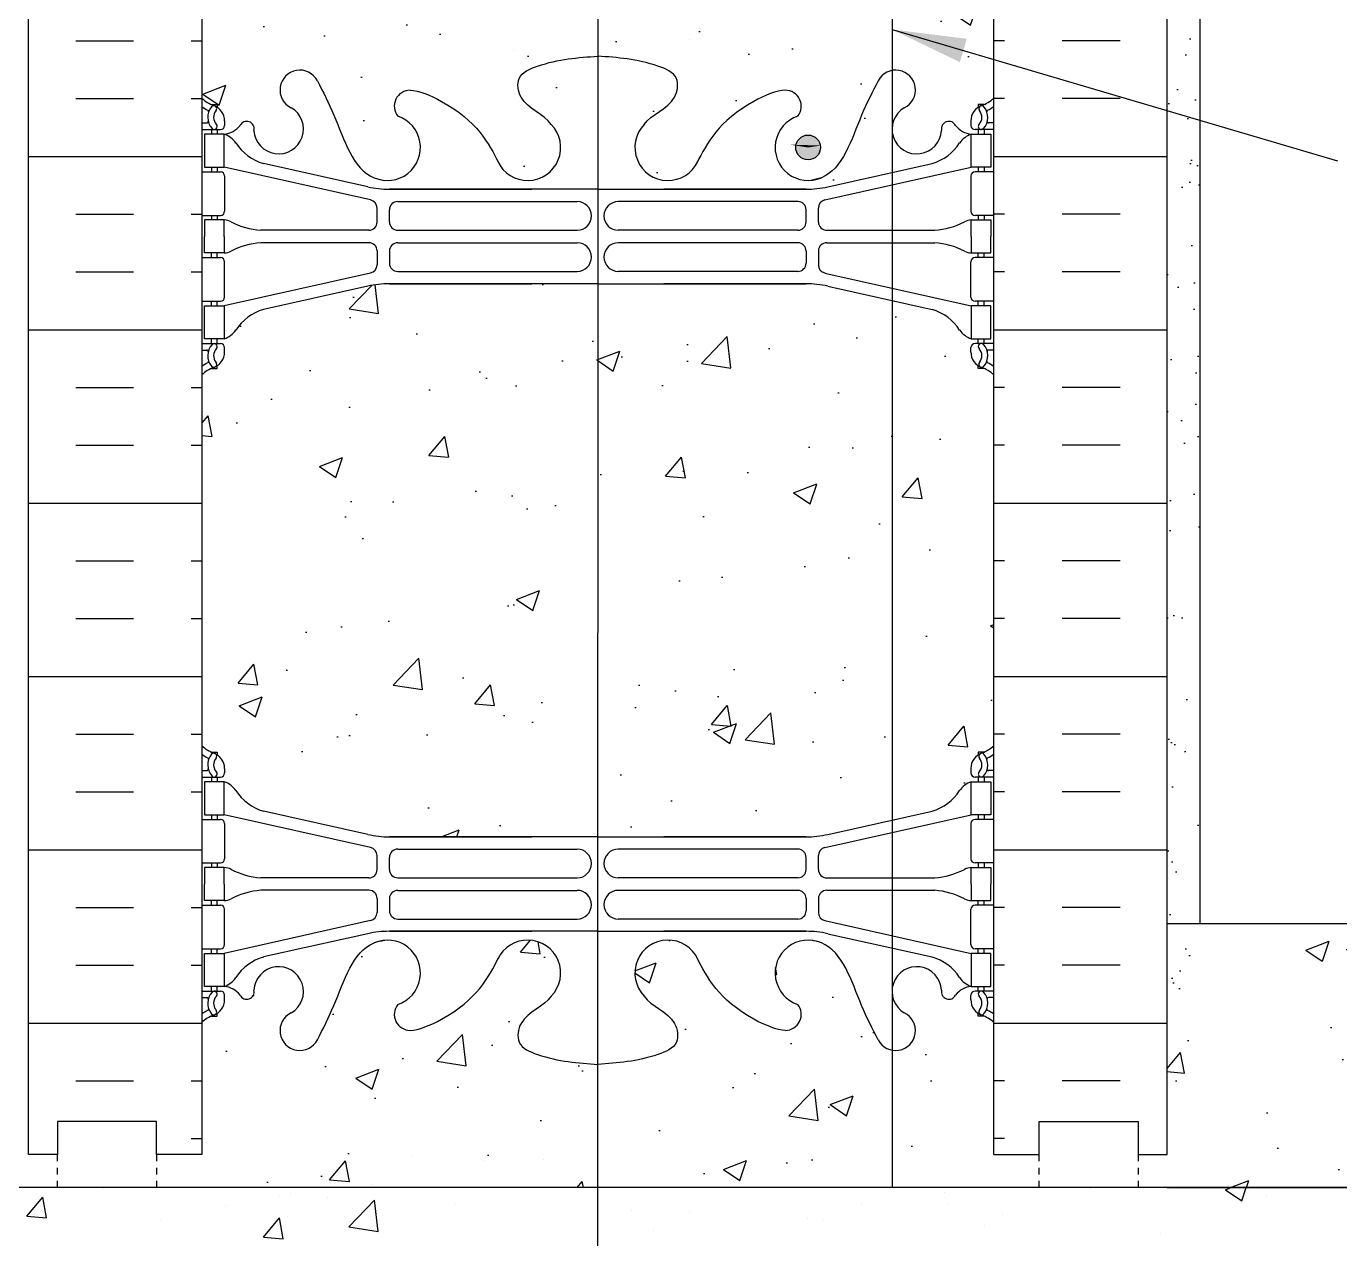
# Model space of a CAD drawing. Header units: inches. Extents: x -50.4 to 3.7, y 129.4 to 182.3.
# Drawn here: x -29.45 to -9.55, y 152.99 to 171.36 of the extents above; entities that cross this region are included whole.
import ezdxf

# ---------------------------------------------------------------- set-up
doc = ezdxf.new("R2010")
doc.units = ezdxf.units.IN
doc.header["$LTSCALE"] = 0.5
doc.header["$MEASUREMENT"] = 0
doc.linetypes.add('DASHED2', pattern=[0.375, 0.25, -0.125])
for name, color, linetype in [('HATCH', 12, 'Continuous'), ('line25', 2, 'Continuous'), ('LINE3', 3, 'Continuous'), ('LINE50', 5, 'Continuous'), ('LINE9', 9, 'Continuous'), ('TEXT', 4, 'Continuous'), ('Web_Edge', 9, 'Continuous')]:
    doc.layers.add(name, color=color, linetype=linetype)
doc.styles.add('DIM', font='romans.shx', dxfattribs={"width": 0.7})
doc.dimstyles.new('ext_12', dxfattribs={"dimscale": 12, "dimtxt": 0.09375, "dimasz": 0.09375, "dimexe": 0.09375, "dimexo": 0.0625, "dimgap": 0.0625, "dimtad": 1, "dimdec": 1, "dimzin": 3, "dimdsep": 46, "dimlunit": 4, "dimtxsty": 'DIM', "dimcen": 0.09, "dimdle": 0.09375, "dimclrt": 4, "dimadec": 0, "dimazin": 0, "dimtfac": 1, "dimtdec": 1, "dimtmove": 2, "dimatfit": 3, "dimfxl": 1, "dimfrac": 2, "dimtolj": 1, "dimtzin": 0, "dimarcsym": 0})

# ---------------------------------------------------------------- blocks, each defined once
blk = doc.blocks.new('12-inch Hinge Pin Web')
at = {"layer": 'Web_Edge'}
for p, q in [((349.969, 208.905), (350.059, 208.905)), ((350.059, 208.905), (350.059, 208.863)), ((361.677, 208.905), (361.587, 208.905)), ((361.587, 208.905), (361.587, 208.863)), ((349.823, 208.626), (349.901, 208.626)), ((350.169, 208.656), (350.169, 208.588)), ((361.477, 208.656), (361.477, 208.588)), ((361.823, 208.626), (361.746, 208.626)), ((349.823, 208.526), (350.107, 208.526)), ((349.969, 208.526), (349.969, 208.456)), ((350.059, 208.526), (350.059, 208.456)), ((361.823, 208.526), (361.54, 208.526)), ((361.587, 208.526), (361.587, 208.456)), ((361.677, 208.526), (361.677, 208.456)), ((352.339, 207.658), (350.758, 208.011)), ((359.308, 207.658), (360.889, 208.011)), ((349.823, 207.886), (350.107, 207.886)), ((349.969, 207.956), (349.969, 207.886)), ((350.059, 207.956), (350.059, 207.886)), ((352.382, 207.459), (350.164, 207.956)), ((350.169, 207.823), (350.169, 207.288)), ((359.265, 207.459), (361.482, 207.956)), ((361.477, 207.823), (361.477, 207.288)), ((361.823, 207.886), (361.54, 207.886)), ((361.587, 207.956), (361.587, 207.886)), ((361.677, 207.956), (361.677, 207.886)), ((352.666, 207.622), (354.823, 207.622)), ((355.823, 207.622), (352.666, 207.622)), ((355.823, 207.622), (358.981, 207.622)), ((358.981, 207.622), (356.823, 207.622)), ((352.792, 207.435), (355.511, 207.435)), ((358.855, 207.435), (356.135, 207.435)), ((349.823, 207.226), (350.107, 207.226)), ((349.969, 207.226), (349.969, 207.156)), ((350.059, 207.226), (350.059, 207.156)), ((352.48, 207.125), (352.48, 207.337)), ((352.667, 207.126), (352.667, 207.31)), ((358.98, 207.126), (358.98, 207.31)), ((359.167, 207.125), (359.167, 207.337)), ((361.823, 207.226), (361.54, 207.226)), ((361.587, 207.226), (361.587, 207.156)), ((361.677, 207.226), (361.677, 207.156)), ((352.355, 207), (350.717, 207)), ((352.792, 207.001), (355.511, 207.001)), ((358.855, 207.001), (356.135, 207.001)), ((359.292, 207), (360.93, 207)), ((352.355, 206.812), (350.717, 206.812)), ((352.792, 206.811), (355.511, 206.811)), ((358.855, 206.811), (356.135, 206.811)), ((359.292, 206.812), (360.93, 206.812)), ((349.823, 206.586), (350.107, 206.586)), ((349.969, 206.586), (349.969, 206.656)), ((350.059, 206.586), (350.059, 206.656)), ((352.48, 206.687), (352.48, 206.475)), ((352.667, 206.686), (352.667, 206.502)), ((358.98, 206.686), (358.98, 206.502)), ((359.167, 206.687), (359.167, 206.475)), ((361.823, 206.586), (361.54, 206.586)), ((361.587, 206.586), (361.587, 206.656)), ((361.677, 206.586), (361.677, 206.656)), ((350.169, 205.988), (350.169, 206.523)), ((361.477, 205.988), (361.477, 206.523)), ((352.382, 206.353), (350.164, 205.856)), ((352.666, 206.19), (354.823, 206.19)), ((355.823, 206.19), (352.666, 206.19)), ((352.792, 206.377), (355.511, 206.377)), ((355.823, 206.19), (358.981, 206.19)), ((358.855, 206.377), (356.135, 206.377)), ((358.981, 206.19), (356.823, 206.19)), ((359.265, 206.353), (361.482, 205.856)), ((352.339, 206.154), (350.758, 205.801)), ((359.308, 206.154), (360.889, 205.801)), ((349.823, 205.926), (350.107, 205.926)), ((349.969, 205.856), (349.969, 205.926)), ((350.059, 205.856), (350.059, 205.926)), ((361.823, 205.926), (361.54, 205.926)), ((361.587, 205.856), (361.587, 205.926)), ((361.677, 205.856), (361.677, 205.926)), ((349.823, 205.286), (350.107, 205.286)), ((349.969, 205.286), (349.969, 205.356)), ((350.059, 205.286), (350.059, 205.356)), ((350.169, 205.156), (350.169, 205.223)), ((361.477, 205.156), (361.477, 205.223)), ((361.823, 205.286), (361.54, 205.286)), ((361.587, 205.286), (361.587, 205.356)), ((361.677, 205.286), (361.677, 205.356)), ((349.823, 205.186), (349.901, 205.186)), ((361.823, 205.186), (361.746, 205.186)), ((349.969, 204.907), (350.059, 204.907)), ((350.059, 204.907), (350.059, 204.949)), ((361.587, 204.907), (361.587, 204.949)), ((361.677, 204.907), (361.587, 204.907)), ((349.969, 199.097), (350.059, 199.097)), ((350.059, 199.097), (350.059, 199.055)), ((361.677, 199.097), (361.587, 199.097)), ((361.587, 199.097), (361.587, 199.055)), ((350.169, 198.848), (350.169, 198.781)), ((361.477, 198.848), (361.477, 198.781)), ((349.823, 198.818), (349.901, 198.818)), ((349.823, 198.718), (350.107, 198.718)), ((349.969, 198.718), (349.969, 198.648)), ((350.059, 198.718), (350.059, 198.648)), ((361.823, 198.718), (361.54, 198.718)), ((361.587, 198.718), (361.587, 198.648)), ((361.677, 198.718), (361.677, 198.648)), ((361.823, 198.818), (361.746, 198.818)), ((349.823, 198.078), (350.107, 198.078)), ((349.969, 198.148), (349.969, 198.078)), ((350.059, 198.148), (350.059, 198.078)), ((352.382, 197.652), (350.164, 198.148)), ((352.339, 197.85), (350.758, 198.203)), ((359.265, 197.652), (361.482, 198.148)), ((359.308, 197.85), (360.889, 198.203)), ((361.823, 198.078), (361.54, 198.078)), ((361.587, 198.148), (361.587, 198.078)), ((361.677, 198.148), (361.677, 198.078)), ((350.169, 198.016), (350.169, 197.481)), ((361.477, 198.016), (361.477, 197.481)), ((352.666, 197.814), (354.823, 197.814)), ((355.823, 197.814), (352.666, 197.814)), ((355.823, 197.814), (358.981, 197.814)), ((358.981, 197.814), (356.823, 197.814)), ((352.48, 197.317), (352.48, 197.53)), ((352.667, 197.318), (352.667, 197.502)), ((352.792, 197.627), (355.511, 197.627)), ((358.855, 197.627), (356.135, 197.627)), ((358.98, 197.318), (358.98, 197.502)), ((359.167, 197.317), (359.167, 197.53)), ((349.823, 197.418), (350.107, 197.418)), ((349.969, 197.418), (349.969, 197.348)), ((350.059, 197.418), (350.059, 197.348)), ((361.823, 197.418), (361.54, 197.418)), ((361.587, 197.418), (361.587, 197.348)), ((361.677, 197.418), (361.677, 197.348)), ((352.355, 197.192), (350.717, 197.192)), ((352.792, 197.193), (355.511, 197.193)), ((358.855, 197.193), (356.135, 197.193)), ((359.292, 197.192), (360.93, 197.192)), ((349.969, 196.778), (349.969, 196.848)), ((350.059, 196.778), (350.059, 196.848)), ((352.355, 197.004), (350.717, 197.004)), ((352.48, 196.879), (352.48, 196.667)), ((352.667, 196.878), (352.667, 196.694)), ((352.792, 197.003), (355.511, 197.003)), ((358.855, 197.003), (356.135, 197.003)), ((358.98, 196.878), (358.98, 196.694)), ((359.167, 196.879), (359.167, 196.667)), ((359.292, 197.004), (360.93, 197.004)), ((361.587, 196.778), (361.587, 196.848)), ((361.677, 196.778), (361.677, 196.848)), ((349.823, 196.778), (350.107, 196.778)), ((350.169, 196.181), (350.169, 196.716)), ((361.477, 196.181), (361.477, 196.716)), ((361.823, 196.778), (361.54, 196.778)), ((352.382, 196.545), (350.164, 196.048)), ((352.792, 196.569), (355.511, 196.569)), ((358.855, 196.569), (356.135, 196.569)), ((359.265, 196.545), (361.482, 196.048)), ((352.339, 196.347), (350.758, 195.994)), ((352.666, 196.383), (354.823, 196.383)), ((355.823, 196.383), (352.666, 196.383)), ((355.823, 196.383), (358.981, 196.383)), ((358.981, 196.383), (356.823, 196.383)), ((359.308, 196.347), (360.889, 195.994)), ((349.823, 196.118), (350.107, 196.118)), ((349.969, 196.048), (349.969, 196.118)), ((350.059, 196.048), (350.059, 196.118)), ((361.823, 196.118), (361.54, 196.118)), ((361.587, 196.048), (361.587, 196.118)), ((361.677, 196.048), (361.677, 196.118)), ((349.823, 195.478), (350.107, 195.478)), ((349.969, 195.478), (349.969, 195.548)), ((350.059, 195.478), (350.059, 195.548)), ((361.823, 195.478), (361.54, 195.478)), ((361.587, 195.478), (361.587, 195.548)), ((361.677, 195.478), (361.677, 195.548)), ((349.823, 195.378), (349.901, 195.378)), ((350.169, 195.348), (350.169, 195.416)), ((361.477, 195.348), (361.477, 195.416)), ((361.823, 195.378), (361.746, 195.378)), ((349.969, 195.099), (350.059, 195.099)), ((350.059, 195.099), (350.059, 195.141)), ((361.587, 195.099), (361.587, 195.141)), ((361.677, 195.099), (361.587, 195.099))]:
    blk.add_line(p, q, dxfattribs=at)
for points in [[(349.864, 207.956), (350.164, 207.956), (350.164, 208.456), (349.864, 208.456)], [(361.782, 207.956), (361.482, 207.956), (361.482, 208.456), (361.782, 208.456)], [(349.864, 205.856), (350.164, 205.856), (350.164, 205.356), (349.864, 205.356)], [(361.782, 205.856), (361.482, 205.856), (361.482, 205.356), (361.782, 205.356)], [(349.864, 198.148), (350.164, 198.148), (350.164, 198.648), (349.864, 198.648)], [(361.782, 198.148), (361.482, 198.148), (361.482, 198.648), (361.782, 198.648)], [(349.864, 196.048), (350.164, 196.048), (350.164, 195.548), (349.864, 195.548)], [(361.782, 196.048), (361.482, 196.048), (361.482, 195.548), (361.782, 195.548)]]:
    blk.add_lwpolyline(points, close=True, dxfattribs=at)
for points in [[(350.164, 206.906), (350.164, 207.156), (349.864, 207.156), (349.864, 206.906)], [(361.482, 206.906), (361.482, 207.156), (361.782, 207.156), (361.782, 206.906)], [(350.164, 206.906), (350.164, 206.656), (349.864, 206.656), (349.864, 206.906)], [(361.482, 206.906), (361.482, 206.656), (361.782, 206.656), (361.782, 206.906)], [(350.164, 197.098), (350.164, 197.348), (349.864, 197.348), (349.864, 197.098)], [(361.482, 197.098), (361.482, 197.348), (361.782, 197.348), (361.782, 197.098)], [(350.164, 197.098), (350.164, 196.848), (349.864, 196.848), (349.864, 197.098)], [(361.482, 197.098), (361.482, 196.848), (361.782, 196.848), (361.782, 197.098)]]:
    blk.add_lwpolyline(points, dxfattribs=at)
for centre, radius, start, end in [((351.309, 209.126), 0.3, 27.597, 243.9425), ((360.337, 209.126), 0.3, 296.0575, 152.403), ((350.169, 209.363), 0.5, 226.2109, 250.5288), ((352.982, 208.879), 0.242, 90, 218.2327), ((358.665, 208.879), 0.242, 321.7673, 90), ((361.477, 209.363), 0.5, 289.4712, 313.7891), ((350.169, 209.363), 0.6, 234.7832, 245.0748), ((350.163, 208.71), 0.25, 140.1145, 222.4609), ((349.907, 208.8), 0.021, 343.464, 63.9957), ((350.005, 208.841), 0.045, 321.448, 139.1879), ((349.919, 208.656), 0.25, 0, 70.5288), ((350.163, 208.71), 0.16, 140.0001, 222.4609), ((350.989, 208.532), 0.375, 182.9237, 59.8675), ((360.657, 208.532), 0.375, 120.1325, 357.0763), ((361.727, 208.656), 0.25, 109.4712, 180), ((361.641, 208.841), 0.045, 40.8121, 218.552), ((361.484, 208.71), 0.16, 317.5391, 39.9999), ((361.484, 208.71), 0.25, 317.5391, 39.8855), ((361.74, 208.8), 0.021, 116.0043, 196.536), ((361.477, 209.363), 0.6, 294.9252, 305.2168), ((349.902, 208.646), 0.0196, 269.4032, 15.4901), ((350.012, 208.572), 0.045, 222.4609, 42.4609), ((350.107, 208.588), 0.0625, 270, 0), ((350.127, 208.805), 0.352, 276.1291, 321.5331), ((350.504, 208.537), 0.113, 347.8156, 154.0569), ((352.636, 208.254), 0.5, 246.2139, 71.7937), ((354.761, 208.254), 0.5, 204.819, 44.1875), ((356.886, 208.254), 0.5, 135.8125, 335.181), ((359.011, 208.254), 0.5, 108.2063, 293.7861), ((361.143, 208.537), 0.113, 25.9431, 192.1844), ((361.52, 208.805), 0.352, 218.4669, 263.8709), ((361.54, 208.588), 0.0625, 180, 270), ((361.635, 208.572), 0.045, 137.5391, 317.5391), ((361.745, 208.646), 0.0196, 164.5099, 270.5968), ((350.042, 208.113), 0.364, 34.9775, 70.3387), ((361.605, 208.113), 0.364, 109.6613, 145.0225), ((350.965, 208.725), 0.743, 212.7919, 253.8107), ((360.682, 208.725), 0.743, 286.1893, 327.2081), ((350.107, 207.823), 0.0625, 0, 90), ((361.54, 207.823), 0.0625, 90, 180), ((352.666, 209.122), 1.5, 257.4135, 270), ((358.981, 209.122), 1.5, 270, 282.5865), ((352.355, 207.337), 0.125, 0, 77.3767), ((352.792, 207.31), 0.125, 90, 180), ((355.511, 207.218), 0.217, 270, 90), ((356.135, 207.218), 0.217, 90, 270), ((358.855, 207.31), 0.125, 0, 90), ((359.292, 207.337), 0.125, 102.6233, 180), ((350.107, 207.288), 0.0625, 270, 0), ((361.54, 207.288), 0.0625, 180, 270), ((350.16, 206.937), 0.219, 60.4937, 88.92), ((350.806, 208.167), 1.17, 242.6365, 265.6505), ((352.355, 207.125), 0.125, 270, 0), ((352.792, 207.126), 0.125, 180, 270), ((358.855, 207.126), 0.125, 270, 360), ((359.292, 207.125), 0.125, 180, 270), ((360.841, 208.167), 1.17, 274.3495, 297.3635), ((361.487, 206.937), 0.219, 91.08, 119.5063), ((350.806, 205.645), 1.17, 94.3495, 117.3635), ((352.355, 206.687), 0.125, 0, 90), ((352.792, 206.686), 0.125, 90, 180), ((355.511, 206.594), 0.217, 270, 90), ((356.135, 206.594), 0.217, 90, 270), ((358.855, 206.686), 0.125, 0, 90), ((359.292, 206.687), 0.125, 90, 180), ((360.841, 205.645), 1.17, 62.6365, 85.6505), ((350.107, 206.523), 0.0625, 0, 90), ((350.16, 206.875), 0.219, 271.08, 299.5063), ((361.487, 206.875), 0.219, 240.4937, 268.92), ((361.54, 206.523), 0.0625, 90, 180), ((352.355, 206.475), 0.125, 282.6233, 0), ((352.792, 206.502), 0.125, 180, 270), ((358.855, 206.502), 0.125, 270, 0), ((359.292, 206.475), 0.125, 180, 257.3767), ((352.666, 204.69), 1.5, 90, 102.5865), ((358.981, 204.69), 1.5, 77.4135, 90), ((350.107, 205.988), 0.0625, 270, 0), ((361.54, 205.988), 0.0625, 180, 270), ((350.965, 205.087), 0.743, 106.1893, 147.2081), ((360.682, 205.087), 0.743, 32.7919, 73.8107), ((350.042, 205.699), 0.364, 289.6613, 325.0225), ((361.605, 205.699), 0.364, 214.9775, 250.3387), ((350.163, 205.101), 0.25, 137.5391, 219.8855), ((350.012, 205.24), 0.045, 317.5391, 137.5391), ((350.163, 205.101), 0.16, 137.5391, 219.9999), ((350.107, 205.223), 0.0625, 360, 90), ((361.54, 205.223), 0.0625, 90, 180), ((361.635, 205.24), 0.045, 42.4609, 222.4609), ((361.484, 205.101), 0.16, 320.0001, 42.4609), ((361.484, 205.101), 0.25, 320.1145, 42.4609), ((349.902, 205.166), 0.0196, 344.5099, 90.5968), ((349.907, 205.012), 0.021, 296.0043, 16.536), ((350.005, 204.97), 0.045, 220.8121, 38.552), ((349.919, 205.156), 0.25, 289.4712, 360), ((361.727, 205.156), 0.25, 180, 250.5288), ((361.641, 204.97), 0.045, 141.448, 319.1879), ((361.74, 205.012), 0.021, 163.464, 243.9957), ((361.745, 205.166), 0.0196, 89.4032, 195.4901), ((350.169, 204.449), 0.6, 114.9252, 125.2168), ((350.169, 204.449), 0.5, 109.4712, 133.7891), ((361.477, 204.449), 0.5, 46.2109, 70.5288), ((361.477, 204.449), 0.6, 54.7832, 65.0748), ((350.169, 199.555), 0.5, 226.2109, 250.5288), ((350.169, 199.555), 0.6, 234.7832, 245.0748), ((350.163, 198.903), 0.25, 140.1145, 222.4609), ((350.005, 199.034), 0.045, 321.448, 139.1879), ((349.919, 198.848), 0.25, 0, 70.5288), ((361.727, 198.848), 0.25, 109.4712, 180), ((361.641, 199.034), 0.045, 40.8121, 218.552), ((361.477, 199.555), 0.5, 289.4712, 313.7891), ((361.484, 198.903), 0.25, 317.5391, 39.8855), ((361.477, 199.555), 0.6, 294.9252, 305.2168), ((349.902, 198.838), 0.0196, 269.4032, 15.4901), ((349.907, 198.992), 0.021, 343.464, 63.9957), ((350.163, 198.903), 0.16, 140.0001, 222.4609), ((361.484, 198.903), 0.16, 317.5391, 39.9999), ((361.74, 198.992), 0.021, 116.0043, 196.536), ((361.745, 198.838), 0.0196, 164.5099, 270.5968), ((350.012, 198.764), 0.045, 222.4609, 42.4609), ((350.107, 198.781), 0.0625, 270, 0), ((350.042, 198.306), 0.364, 34.9775, 70.3387), ((361.605, 198.306), 0.364, 109.6613, 145.0225), ((361.54, 198.781), 0.0625, 180, 270), ((361.635, 198.764), 0.045, 137.5391, 317.5391), ((350.965, 198.917), 0.743, 212.7919, 253.8107), ((360.682, 198.917), 0.743, 286.1893, 327.2081), ((350.107, 198.016), 0.0625, 0, 90), ((361.54, 198.016), 0.0625, 90, 180), ((352.666, 199.314), 1.5, 257.4135, 270), ((358.981, 199.314), 1.5, 270, 282.5865), ((352.355, 197.53), 0.125, 0, 77.3767), ((359.292, 197.53), 0.125, 102.6233, 180), ((350.107, 197.481), 0.0625, 270, 0), ((352.792, 197.502), 0.125, 90, 180), ((355.511, 197.41), 0.217, 270, 90), ((356.135, 197.41), 0.217, 90, 270), ((358.855, 197.502), 0.125, 0, 90), ((361.54, 197.481), 0.0625, 180, 270), ((350.16, 197.13), 0.219, 60.4937, 88.92), ((350.806, 198.359), 1.17, 242.6365, 265.6505), ((352.355, 197.317), 0.125, 270, 0), ((352.792, 197.318), 0.125, 180, 270), ((358.855, 197.318), 0.125, 270, 360), ((359.292, 197.317), 0.125, 180, 270), ((360.841, 198.359), 1.17, 274.3495, 297.3635), ((361.487, 197.13), 0.219, 91.08, 119.5063), ((350.16, 197.067), 0.219, 271.08, 299.5063), ((350.806, 195.837), 1.17, 94.3495, 117.3635), ((352.355, 196.879), 0.125, 0, 90), ((352.792, 196.878), 0.125, 90, 180), ((355.511, 196.786), 0.217, 270, 90), ((356.135, 196.786), 0.217, 90, 270), ((358.855, 196.878), 0.125, 0, 90), ((359.292, 196.879), 0.125, 90, 180), ((360.841, 195.837), 1.17, 62.6365, 85.6505), ((361.487, 197.067), 0.219, 240.4937, 268.92), ((350.107, 196.716), 0.0625, 0, 90), ((352.355, 196.667), 0.125, 282.6233, 0), ((352.792, 196.694), 0.125, 180, 270), ((358.855, 196.694), 0.125, 270, 0), ((359.292, 196.667), 0.125, 180, 257.3767), ((361.54, 196.716), 0.0625, 90, 180), ((352.666, 194.883), 1.5, 90, 102.5865), ((352.636, 195.75), 0.5, 288.2063, 113.7861), ((354.761, 195.75), 0.5, 315.8125, 155.181), ((356.886, 195.75), 0.5, 24.819, 224.1875), ((359.011, 195.75), 0.5, 66.2139, 251.7937), ((358.981, 194.883), 1.5, 77.4135, 90), ((350.107, 196.181), 0.0625, 270, 0), ((361.54, 196.181), 0.0625, 180, 270), ((350.965, 195.28), 0.743, 106.1893, 147.2081), ((350.989, 195.472), 0.375, 300.1325, 177.0763), ((360.657, 195.472), 0.375, 2.9237, 239.8675), ((360.682, 195.28), 0.743, 32.7919, 73.8107), ((350.042, 195.891), 0.364, 289.6613, 325.0225), ((361.605, 195.891), 0.364, 214.9775, 250.3387), ((350.163, 195.294), 0.25, 137.5391, 219.8855), ((350.012, 195.432), 0.045, 317.5391, 137.5391), ((350.107, 195.416), 0.0625, 360, 90), ((350.127, 195.199), 0.352, 38.4669, 83.8709), ((350.504, 195.467), 0.113, 205.9431, 12.1844), ((361.143, 195.467), 0.113, 167.8156, 334.0569), ((361.52, 195.199), 0.352, 96.1291, 141.5331), ((361.54, 195.416), 0.0625, 90, 180), ((361.635, 195.432), 0.045, 42.4609, 222.4609), ((361.484, 195.294), 0.25, 320.1145, 42.4609), ((349.902, 195.359), 0.0196, 344.5099, 90.5968), ((350.163, 195.294), 0.16, 137.5391, 219.9999), ((349.919, 195.348), 0.25, 289.4712, 360), ((352.982, 195.125), 0.242, 141.7673, 270), ((358.665, 195.125), 0.242, 270, 38.2327), ((361.727, 195.348), 0.25, 180, 250.5288), ((361.484, 195.294), 0.16, 320.0001, 42.4609), ((361.745, 195.359), 0.0196, 89.4032, 195.4901), ((350.169, 194.641), 0.6, 114.9252, 125.2168), ((350.169, 194.641), 0.5, 109.4712, 133.7891), ((349.907, 195.204), 0.021, 296.0043, 16.536), ((350.005, 195.163), 0.045, 220.8121, 38.552), ((351.309, 194.878), 0.3, 116.0575, 332.403), ((360.337, 194.878), 0.3, 207.597, 63.9425), ((361.641, 195.163), 0.045, 141.448, 319.1879), ((361.477, 194.641), 0.5, 46.2109, 70.5288), ((361.74, 195.204), 0.021, 163.464, 243.9957), ((361.477, 194.641), 0.6, 54.7832, 65.0748)]:
    blk.add_arc(centre, radius, start, end, dxfattribs=at)
for points, knots in [([(355.119, 208.603), (355.012, 208.766), (354.652, 208.856), (354.575, 209.352), (355.123, 209.588), (355.527, 209.616), (355.823, 209.637)], [0.229407, 0.229407, 0.229407, 0.229407, 0.844432, 1.128849, 1.464331, 2.389004, 2.389004, 2.389004, 2.389004]), ([(356.527, 208.603), (356.635, 208.766), (356.995, 208.856), (357.072, 209.352), (356.524, 209.588), (356.12, 209.616), (355.823, 209.637)], [0.229407, 0.229407, 0.229407, 0.229407, 0.844432, 1.128849, 1.464331, 2.389004, 2.389004, 2.389004, 2.389004]), ([(351.575, 209.265), (351.661, 209.098), (351.914, 208.608), (352.128, 207.859), (352.538, 207.764), (352.595, 207.756)], [0, 0, 0, 0, 0.579211, 1.703896, 1.875321, 1.875321, 1.875321, 1.875321]), ([(360.072, 209.265), (359.986, 209.098), (359.733, 208.608), (359.519, 207.859), (359.109, 207.764), (359.052, 207.756)], [0, 0, 0, 0, 0.579211, 1.703896, 1.875321, 1.875321, 1.875321, 1.875321]), ([(352.982, 209.121), (353.103, 209.123), (353.937, 208.766), (354.176, 208.309), (354.317, 208.026)], [0.038125, 0.038125, 0.038125, 0.038125, 0.320663, 1.258119, 1.258119, 1.258119, 1.258119]), ([(358.665, 209.121), (358.544, 209.123), (357.71, 208.766), (357.471, 208.309), (357.33, 208.026)], [0.038125, 0.038125, 0.038125, 0.038125, 0.320663, 1.258119, 1.258119, 1.258119, 1.258119]), ([(351.575, 194.739), (351.661, 194.906), (351.914, 195.396), (352.128, 196.145), (352.538, 196.24), (352.595, 196.248)], [0, 0, 0, 0, 0.579211, 1.703896, 1.875321, 1.875321, 1.875321, 1.875321]), ([(360.072, 194.739), (359.986, 194.906), (359.733, 195.396), (359.519, 196.145), (359.109, 196.24), (359.052, 196.248)], [0, 0, 0, 0, 0.579211, 1.703896, 1.875321, 1.875321, 1.875321, 1.875321]), ([(352.982, 194.883), (353.103, 194.881), (353.937, 195.239), (354.176, 195.695), (354.317, 195.979)], [0.038125, 0.038125, 0.038125, 0.038125, 0.320663, 1.258119, 1.258119, 1.258119, 1.258119]), ([(358.665, 194.883), (358.544, 194.881), (357.71, 195.239), (357.471, 195.695), (357.33, 195.979)], [0.038125, 0.038125, 0.038125, 0.038125, 0.320663, 1.258119, 1.258119, 1.258119, 1.258119]), ([(355.119, 195.401), (355.012, 195.238), (354.652, 195.148), (354.575, 194.652), (355.123, 194.416), (355.527, 194.388), (355.823, 194.367)], [0.229407, 0.229407, 0.229407, 0.229407, 0.844432, 1.128849, 1.464331, 2.389004, 2.389004, 2.389004, 2.389004]), ([(356.527, 195.401), (356.635, 195.238), (356.995, 195.148), (357.072, 194.652), (356.524, 194.416), (356.12, 194.388), (355.823, 194.367)], [0.229407, 0.229407, 0.229407, 0.229407, 0.844432, 1.128849, 1.464331, 2.389004, 2.389004, 2.389004, 2.389004])]:
    blk.add_open_spline(points, degree=3, knots=knots, dxfattribs=at)
for points in [[(352.667, 207.131), (352.667, 207.305)], [(358.98, 207.131), (358.98, 207.305)], [(352.667, 206.681), (352.667, 206.507)], [(358.98, 206.681), (358.98, 206.507)], [(352.667, 197.323), (352.667, 197.497)], [(358.98, 197.323), (358.98, 197.497)], [(352.667, 196.873), (352.667, 196.699)], [(358.98, 196.873), (358.98, 196.699)]]:
    blk.add_open_spline(points, degree=1, dxfattribs=at)

msp = doc.modelspace()

# ---------------------------------------------------------------- hatches: boundary and pattern name
at = {"layer": 'HATCH'}
h = msp.add_hatch(dxfattribs=at)
h.set_pattern_fill('AR-CONC', color=256, scale=0.5)
h.paths.add_polyline_path([(-16.332, 181.269), (-19.792, 181.269), (-20.792, 180.269), (-20.792, 181.269), (-20.792, 182.269), (-21.792, 181.269), (-26.792, 181.269), (-26.792, 178.461, 0.088416), (-26.646, 178.364), (-26.556, 178.364), (-26.556, 178.322, -0.249069), (-26.446, 178.115), (-26.446, 178.048, -0.414214), (-26.509, 177.985), (-26.556, 177.985), (-26.556, 177.915), (-26.451, 177.915, -0.168672), (-26.265, 177.766, 0.17445), (-25.858, 177.47), (-24.277, 177.117, 0.054974), (-23.95, 177.081), (-20.792, 177.081), (-17.634, 177.081, 0.054974), (-17.307, 177.117), (-16.332, 177.334)])
h.paths.add_polyline_path([(-14.792, 181.269), (-16.332, 181.269), (-16.332, 177.334), (-15.727, 177.47, 0.17445), (-15.319, 177.766, -0.168672), (-15.133, 177.915), (-15.028, 177.915), (-15.028, 177.985), (-15.076, 177.985, -0.414214), (-15.138, 178.048), (-15.138, 178.115, -0.249069), (-15.028, 178.322), (-15.028, 178.364), (-14.938, 178.364, 0.088416), (-14.792, 178.461)])
edge = h.paths.add_edge_path()
edge.add_spline(control_points=[(-20.792, 173.634), (-21.089, 173.655), (-21.492, 173.683), (-22.04, 173.919), (-21.964, 174.415), (-21.604, 174.505), (-21.496, 174.668)], knot_values=[0.229407, 0.229407, 0.229407, 0.229407, 1.153744, 1.489226, 1.773643, 2.388668, 2.388668, 2.388668, 2.388668], degree=3, periodic=0)
edge.add_arc((-21.855, 175.017), 0.5, 315.8125, 515.2184)
edge.add_spline(control_points=[(-22.299, 175.245), (-22.302, 175.239), (-22.305, 175.233), (-22.308, 175.227)], knot_values=[1.237398, 1.237398, 1.237398, 1.237398, 1.258119, 1.258119, 1.258119, 1.258119], degree=3, periodic=0)
edge.add_spline(control_points=[(-22.308, 175.227), (-22.448, 174.947), (-22.693, 174.499), (-23.512, 174.148), (-23.633, 174.15)], knot_values=[0.038125, 0.038125, 0.038125, 0.038125, 0.95486, 1.237398, 1.237398, 1.237398, 1.237398], degree=3, periodic=0)
edge.add_arc((-23.633, 174.392), 0.242, 141.7673, 270, ccw=False)
edge.add_arc((-23.98, 175.017), 0.5, 288.2063, 454.7074)
edge.add_spline(control_points=[(-24.021, 175.515), (-24.077, 175.507), (-24.132, 175.494), (-24.181, 175.474)], knot_values=[1.703896, 1.703896, 1.703896, 1.703896, 1.875321, 1.875321, 1.875321, 1.875321], degree=3, periodic=0)
edge.add_spline(control_points=[(-24.181, 175.474), (-24.507, 175.344), (-24.701, 174.663), (-24.954, 174.173), (-25.04, 174.006)], knot_values=[0, 0, 0, 0, 1.124685, 1.703896, 1.703896, 1.703896, 1.703896], degree=3, periodic=0)
edge.add_arc((-25.306, 174.145), 0.3, 116.0575, 333.0904, ccw=False)
edge.add_arc((-25.626, 174.739), 0.375, 300.1325, 537.0763)
edge.add_arc((-26.111, 174.734), 0.113, -154.0569, 12.1844, ccw=False)
edge.add_arc((-26.489, 174.466), 0.352, 38.4669, 83.8709)
edge.add_line((-26.451, 174.815), (-26.556, 174.815))
edge.add_line((-26.556, 174.815), (-26.556, 174.745))
edge.add_line((-26.556, 174.745), (-26.509, 174.745))
edge.add_arc((-26.509, 174.683), 0.0625, 0, 90, ccw=False)
edge.add_line((-26.446, 174.683), (-26.446, 174.615))
edge.add_arc((-26.696, 174.615), 0.25, 304.0558, 360, ccw=False)
edge.add_line((-26.556, 174.408), (-26.556, 174.366))
edge.add_line((-26.556, 174.366), (-26.646, 174.366))
edge.add_arc((-26.446, 173.908), 0.5, 113.5782, 133.7891)
edge.add_line((-26.792, 174.269), (-26.792, 172.269))
edge.add_line((-26.792, 172.269), (-26.792, 170.269))
edge.add_arc((-26.446, 170.63), 0.5, 226.2109, 246.4218)
edge.add_line((-26.646, 170.172), (-26.556, 170.172))
edge.add_line((-26.556, 170.172), (-26.556, 170.13))
edge.add_arc((-26.696, 169.923), 0.25, 0, 55.9442, ccw=False)
edge.add_line((-26.446, 169.923), (-26.446, 169.855))
edge.add_arc((-26.509, 169.855), 0.0625, -90, 0, ccw=False)
edge.add_line((-26.509, 169.793), (-26.556, 169.793))
edge.add_line((-26.556, 169.793), (-26.556, 169.723))
edge.add_line((-26.556, 169.723), (-26.451, 169.723))
edge.add_arc((-26.489, 170.072), 0.352, 276.1291, 321.5331)
edge.add_arc((-26.111, 169.804), 0.113, -12.1844, 154.0569, ccw=False)
edge.add_arc((-25.626, 169.799), 0.375, 182.9237, 419.8675)
edge.add_arc((-25.306, 170.393), 0.3, 27.597, 243.9425, ccw=False)
edge.add_spline(control_points=[(-25.04, 170.532), (-24.954, 170.365), (-24.701, 169.875), (-24.507, 169.194), (-24.181, 169.064)], knot_values=[0, 0, 0, 0, 0.579211, 1.703896, 1.703896, 1.703896, 1.703896], degree=3, periodic=0)
edge.add_spline(control_points=[(-24.181, 169.064), (-24.132, 169.044), (-24.077, 169.031), (-24.021, 169.023)], knot_values=[1.703896, 1.703896, 1.703896, 1.703896, 1.875321, 1.875321, 1.875321, 1.875321], degree=3, periodic=0)
edge.add_arc((-23.98, 169.521), 0.5, 265.2926, 431.7937)
edge.add_arc((-23.633, 170.146), 0.242, 90, 218.2327, ccw=False)
edge.add_spline(control_points=[(-23.633, 170.388), (-23.512, 170.39), (-22.693, 170.039), (-22.448, 169.591), (-22.308, 169.311)], knot_values=[0.038125, 0.038125, 0.038125, 0.038125, 0.320663, 1.237398, 1.237398, 1.237398, 1.237398], degree=3, periodic=0)
edge.add_spline(control_points=[(-22.299, 169.292), (-22.302, 169.299), (-22.305, 169.305), (-22.308, 169.311)], knot_values=[1.237398, 1.237398, 1.237398, 1.237398, 1.258119, 1.258119, 1.258119, 1.258119], degree=3, periodic=0)
edge.add_arc((-21.855, 169.521), 0.5, 208.0183, 404.1875)
edge.add_spline(control_points=[(-21.496, 169.87), (-21.604, 170.033), (-21.964, 170.123), (-22.04, 170.619), (-21.493, 170.855), (-21.089, 170.883), (-20.793, 170.904)], knot_values=[0.229407, 0.229407, 0.229407, 0.229407, 0.844432, 1.128849, 1.464331, 2.387794, 2.387794, 2.387794, 2.387794], degree=3, periodic=0)
edge.add_line((-20.793, 170.904), (-20.792, 173.634))
edge = h.paths.add_edge_path()
edge.add_arc((-16.278, 174.145), 0.3, 207.597, 259.633, ccw=False)
edge.add_spline(control_points=[(-16.544, 174.006), (-16.63, 174.173), (-16.883, 174.663), (-17.077, 175.344), (-17.403, 175.474)], knot_values=[0, 0, 0, 0, 0.579211, 1.703896, 1.703896, 1.703896, 1.703896], degree=3, periodic=0)
edge.add_spline(control_points=[(-17.403, 175.474), (-17.453, 175.494), (-17.507, 175.507), (-17.564, 175.515)], knot_values=[1.703896, 1.703896, 1.703896, 1.703896, 1.875321, 1.875321, 1.875321, 1.875321], degree=3, periodic=0)
edge.add_arc((-17.605, 175.017), 0.5, 85.2926, 251.7937)
edge.add_arc((-17.951, 174.392), 0.242, -90, 38.2327, ccw=False)
edge.add_spline(control_points=[(-17.951, 174.15), (-18.072, 174.148), (-18.891, 174.499), (-19.136, 174.947), (-19.276, 175.227)], knot_values=[0.038125, 0.038125, 0.038125, 0.038125, 0.320663, 1.237398, 1.237398, 1.237398, 1.237398], degree=3, periodic=0)
edge.add_spline(control_points=[(-19.285, 175.245), (-19.282, 175.239), (-19.279, 175.233), (-19.276, 175.227)], knot_values=[1.237398, 1.237398, 1.237398, 1.237398, 1.258119, 1.258119, 1.258119, 1.258119], degree=3, periodic=0)
edge.add_arc((-19.73, 175.017), 0.5, 28.0183, 224.1875)
edge.add_spline(control_points=[(-20.088, 174.668), (-19.981, 174.505), (-19.621, 174.415), (-19.544, 173.919), (-20.092, 173.683), (-20.496, 173.655), (-20.792, 173.634)], knot_values=[0.229407, 0.229407, 0.229407, 0.229407, 0.844432, 1.128849, 1.464331, 2.389004, 2.389004, 2.389004, 2.389004], degree=3, periodic=0)
edge.add_line((-20.792, 173.634), (-20.793, 170.904))
edge.add_spline(control_points=[(-20.792, 170.904), (-20.496, 170.883), (-20.092, 170.855), (-19.544, 170.619), (-19.621, 170.123), (-19.981, 170.033), (-20.088, 169.87)], knot_values=[0.229407, 0.229407, 0.229407, 0.229407, 1.15408, 1.489562, 1.773979, 2.389004, 2.389004, 2.389004, 2.389004], degree=3, periodic=0)
edge.add_arc((-19.73, 169.521), 0.5, 135.8125, 335.2184)
edge.add_spline(control_points=[(-19.285, 169.292), (-19.282, 169.299), (-19.279, 169.305), (-19.276, 169.311)], knot_values=[1.237398, 1.237398, 1.237398, 1.237398, 1.258119, 1.258119, 1.258119, 1.258119], degree=3, periodic=0)
edge.add_spline(control_points=[(-17.951, 170.388), (-18.072, 170.39), (-18.891, 170.039), (-19.136, 169.591), (-19.276, 169.311)], knot_values=[0.038125, 0.038125, 0.038125, 0.038125, 0.320663, 1.237398, 1.237398, 1.237398, 1.237398], degree=3, periodic=0)
edge.add_arc((-19.73, 169.521), 0.5, 135.8125, 335.181, ccw=False)
edge.add_spline(control_points=[(-20.088, 169.87), (-19.981, 170.033), (-19.621, 170.123), (-19.544, 170.619), (-20.092, 170.855), (-20.496, 170.883), (-20.792, 170.904)], knot_values=[0.229407, 0.229407, 0.229407, 0.229407, 0.844432, 1.128849, 1.464331, 2.389004, 2.389004, 2.389004, 2.389004], degree=3, periodic=0)
edge.add_spline(control_points=[(-20.792, 170.904), (-20.793, 170.904), (-20.793, 170.904), (-20.793, 170.904)], knot_values=[2.387794, 2.387794, 2.387794, 2.387794, 2.389004, 2.389004, 2.389004, 2.389004], degree=3, periodic=0)
edge.add_spline(control_points=[(-21.496, 169.87), (-21.604, 170.033), (-21.964, 170.123), (-22.04, 170.619), (-21.493, 170.855), (-21.089, 170.883), (-20.793, 170.904)], knot_values=[0.229407, 0.229407, 0.229407, 0.229407, 0.844432, 1.128849, 1.464331, 2.387794, 2.387794, 2.387794, 2.387794], degree=3, periodic=0)
edge.add_line((-20.793, 170.904), (-20.794, 168.888))
edge.add_line((-20.794, 168.888), (-20.792, 168.888))
edge.add_line((-20.792, 168.888), (-17.634, 168.888))
edge.add_arc((-17.634, 170.388), 1.5, 270, 282.5865)
edge.add_line((-17.307, 168.924), (-16.332, 169.142))
edge.add_line((-16.332, 169.142), (-16.332, 169.518))
edge.add_line((-16.332, 169.518), (-16.43, 169.521))
edge.add_line((-16.43, 169.521), (-17.417, 169.521))
edge.add_arc((-17.605, 169.521), 0.188, -180, 0, ccw=False)
edge.add_arc((-17.605, 169.521), 0.188, 0, 180, ccw=False)
edge.add_line((-17.417, 169.521), (-16.43, 169.521))
edge.add_line((-16.43, 169.521), (-16.332, 169.518))
edge.add_line((-16.332, 169.518), (-16.332, 169.771))
edge.add_arc((-15.958, 169.799), 0.375, 175.6526, 184.3474, ccw=False)
edge.add_line((-16.332, 169.828), (-16.332, 173.85))
h.paths.add_polyline_path([(-14.792, 172.269), (-14.792, 174.269, 0.088416), (-14.938, 174.366), (-15.028, 174.366), (-15.028, 174.408, -0.249069), (-15.138, 174.615), (-15.138, 174.683, -0.414214), (-15.076, 174.745), (-15.028, 174.745), (-15.028, 174.815), (-15.133, 174.815, 0.200746), (-15.371, 174.684, -0.886605), (-15.584, 174.758, 0.938479), (-16.332, 174.767), (-16.332, 174.71, 0.247105), (-16.146, 174.414, -0.87166), (-16.332, 173.85), (-16.332, 169.828), (-16.332, 169.518), (-14.792, 169.473)])
h.paths.add_polyline_path([(-14.971, 170.158, 0.023511), (-14.993, 170.149, -0.345847), (-14.939, 170.136, -0.373584), (-14.947, 169.809, -1), (-15.014, 169.869, 0.373015), (-15.008, 170.079, -0.503778), (-14.993, 170.15, 0.040132), (-15.028, 170.13), (-15.028, 170.172), (-14.938, 170.172, -0.017922)], flags=16)
h.paths.add_polyline_path([(-20.794, 167.457), (-23.95, 167.457, 0.054974), (-24.277, 167.421), (-25.858, 167.068, 0.17445), (-26.265, 166.772, -0.168672), (-26.451, 166.623), (-26.556, 166.623), (-26.556, 166.553), (-26.509, 166.553, -0.414214), (-26.446, 166.49), (-26.446, 166.423, -0.249069), (-26.556, 166.216), (-26.556, 166.174), (-26.646, 166.174, 0.088416), (-26.792, 166.077), (-26.792, 160.461, 0.088416), (-26.646, 160.364), (-26.556, 160.364), (-26.556, 160.322, -0.249069), (-26.446, 160.115), (-26.446, 160.048, -0.414214), (-26.509, 159.985), (-26.556, 159.985), (-26.556, 159.915), (-26.451, 159.915, -0.168672), (-26.265, 159.766, 0.17445), (-25.858, 159.47), (-24.277, 159.117, 0.054974), (-23.95, 159.081), (-21.792, 159.081), (-20.797, 159.081)])
h.paths.add_polyline_path([(-16.332, 167.203), (-17.307, 167.421, 0.054974), (-17.634, 167.457), (-19.792, 167.457), (-20.794, 167.457), (-20.797, 159.081), (-20.792, 159.081), (-17.634, 159.081, 0.054974), (-17.307, 159.117), (-16.332, 159.334)])
h.paths.add_polyline_path([(-14.792, 166.077, 0.088416), (-14.938, 166.174), (-15.028, 166.174), (-15.028, 166.216, -0.249069), (-15.138, 166.423), (-15.138, 166.49, -0.414214), (-15.076, 166.553), (-15.028, 166.553), (-15.028, 166.623), (-15.133, 166.623, -0.168672), (-15.319, 166.772, 0.17445), (-15.727, 167.068), (-16.332, 167.203), (-16.332, 159.334), (-15.727, 159.47, 0.17445), (-15.319, 159.766, -0.168672), (-15.133, 159.915), (-15.028, 159.915), (-15.028, 159.985), (-15.076, 159.985, -0.414214), (-15.138, 160.048), (-15.138, 160.115, -0.249069), (-15.028, 160.322), (-15.028, 160.364), (-14.938, 160.364, 0.088416), (-14.792, 160.461)])
edge = h.paths.add_edge_path()
edge.add_spline(control_points=[(-20.798, 155.634), (-21.092, 155.655), (-21.494, 155.684), (-22.04, 155.919), (-21.964, 156.415), (-21.604, 156.505), (-21.496, 156.668)], knot_values=[0.229407, 0.229407, 0.229407, 0.229407, 1.147979, 1.48346, 1.767878, 2.382903, 2.382903, 2.382903, 2.382903], degree=3, periodic=0)
edge.add_arc((-21.855, 157.017), 0.5, 315.8125, 515.181)
edge.add_spline(control_points=[(-22.308, 157.227), (-22.448, 156.947), (-22.693, 156.499), (-23.512, 156.148), (-23.633, 156.15)], knot_values=[0.038125, 0.038125, 0.038125, 0.038125, 0.95486, 1.237398, 1.237398, 1.237398, 1.237398], degree=3, periodic=0)
edge.add_arc((-23.633, 156.392), 0.242, 141.7673, 270, ccw=False)
edge.add_arc((-23.98, 157.017), 0.5, 288.2063, 454.7074)
edge.add_spline(control_points=[(-24.021, 157.515), (-24.077, 157.507), (-24.132, 157.494), (-24.181, 157.474)], knot_values=[1.703896, 1.703896, 1.703896, 1.703896, 1.875321, 1.875321, 1.875321, 1.875321], degree=3, periodic=0)
edge.add_spline(control_points=[(-24.181, 157.474), (-24.507, 157.344), (-24.701, 156.663), (-24.954, 156.173), (-25.04, 156.006)], knot_values=[0, 0, 0, 0, 1.124685, 1.703896, 1.703896, 1.703896, 1.703896], degree=3, periodic=0)
edge.add_arc((-25.306, 156.145), 0.3, 116.0575, 333.1892, ccw=False)
edge.add_arc((-25.626, 156.739), 0.375, 300.1325, 537.0763)
edge.add_arc((-26.111, 156.734), 0.113, -154.0569, 12.1844, ccw=False)
edge.add_arc((-26.489, 156.466), 0.352, 38.4669, 83.8709)
edge.add_line((-26.451, 156.815), (-26.556, 156.815))
edge.add_line((-26.556, 156.815), (-26.556, 156.745))
edge.add_line((-26.556, 156.745), (-26.509, 156.745))
edge.add_arc((-26.509, 156.683), 0.0625, 0, 90, ccw=False)
edge.add_line((-26.446, 156.683), (-26.446, 156.615))
edge.add_arc((-26.696, 156.615), 0.25, 304.0558, 360, ccw=False)
edge.add_line((-26.556, 156.408), (-26.556, 156.366))
edge.add_line((-26.556, 156.366), (-26.646, 156.366))
edge.add_arc((-26.446, 155.908), 0.5, 113.5782, 133.7891)
edge.add_line((-26.792, 156.269), (-26.792, 154.269))
edge.add_line((-26.792, 154.269), (-27.48, 154.269))
edge.add_line((-27.48, 154.269), (-27.48, 153.769))
edge.add_line((-27.48, 153.769), (-20.799, 153.769))
edge.add_line((-20.799, 153.769), (-20.798, 155.634))
edge = h.paths.add_edge_path()
edge.add_arc((-16.278, 156.145), 0.3, 207.597, 259.633, ccw=False)
edge.add_spline(control_points=[(-16.544, 156.006), (-16.63, 156.173), (-16.883, 156.663), (-17.077, 157.344), (-17.403, 157.474)], knot_values=[0, 0, 0, 0, 0.579211, 1.703896, 1.703896, 1.703896, 1.703896], degree=3, periodic=0)
edge.add_spline(control_points=[(-17.403, 157.474), (-17.453, 157.494), (-17.507, 157.507), (-17.564, 157.515)], knot_values=[1.703896, 1.703896, 1.703896, 1.703896, 1.875321, 1.875321, 1.875321, 1.875321], degree=3, periodic=0)
edge.add_arc((-17.605, 157.017), 0.5, 85.2926, 251.7937)
edge.add_arc((-17.951, 156.392), 0.242, -90, 38.2327, ccw=False)
edge.add_spline(control_points=[(-17.951, 156.15), (-18.072, 156.148), (-18.891, 156.499), (-19.136, 156.947), (-19.276, 157.227)], knot_values=[0.038125, 0.038125, 0.038125, 0.038125, 0.320663, 1.237398, 1.237398, 1.237398, 1.237398], degree=3, periodic=0)
edge.add_spline(control_points=[(-19.276, 157.227), (-19.279, 157.233), (-19.282, 157.239), (-19.285, 157.245)], knot_values=[1.237398, 1.237398, 1.237398, 1.237398, 1.258119, 1.258119, 1.258119, 1.258119], degree=3, periodic=0)
edge.add_arc((-19.73, 157.017), 0.5, 28.0795, 224.1875)
edge.add_spline(control_points=[(-20.088, 156.668), (-19.981, 156.505), (-19.621, 156.415), (-19.544, 155.919), (-20.092, 155.683), (-20.496, 155.655), (-20.792, 155.634)], knot_values=[0.229407, 0.229407, 0.229407, 0.229407, 0.844432, 1.128849, 1.464331, 2.389004, 2.389004, 2.389004, 2.389004], degree=3, periodic=0)
edge.add_line((-20.798, 155.633), (-20.799, 153.769))
edge.add_line((-20.799, 153.769), (-16.332, 153.769))
edge.add_line((-16.332, 153.769), (-16.332, 155.85))
h.paths.add_polyline_path([(-18.64, 153.875), (-18.889, 154.043), (-18.539, 154.177)], flags=16)
h.paths.add_polyline_path([(-14.792, 156.269, 0.088416), (-14.938, 156.366), (-15.028, 156.366), (-15.028, 156.408, -0.249069), (-15.138, 156.615), (-15.138, 156.683, -0.414214), (-15.076, 156.745), (-15.028, 156.745), (-15.028, 156.815), (-15.133, 156.815, 0.200746), (-15.371, 156.684, -0.886605), (-15.584, 156.758, 0.938479), (-16.332, 156.767), (-16.332, 156.71, 0.247105), (-16.146, 156.414, -0.87166), (-16.332, 155.85), (-16.332, 153.769), (-14.105, 153.769), (-14.105, 154.269), (-14.792, 154.269)])
h = msp.add_hatch(dxfattribs=at)
h.set_pattern_fill('AR-SAND', color=256, scale=0.5, style=0)
h.set_pattern_definition([(37.5, (-19.79216, 171.7689), (-0.031497, 0.963412), [0, -0.76, 0, -0.85, 0, -0.8125]), (7.5, (-19.7922, 171.7689), (0.88489, 1.41107), [0, -0.41, 0, -0.685, 0, -0.2625]), (327.5, (-20.4072, 171.7689), (1.55707, 0.00283), [0, -0.25, 0, -0.9, 0, -1.175]), (317.5, (-20.4072, 171.7689), (1.50306, 0.43884), [0, -0.125, 0, -0.59, 0, -0.675])])
h.paths.add_polyline_path([(-11.667, 168.732), (-12.167, 168.732), (-12.167, 156.769), (-11.667, 156.769)])
h.paths.add_polyline_path([(-11.667, 173.197), (-12.167, 173.197), (-12.167, 171.769), (-12.167, 168.732), (-11.667, 168.732)])
h.paths.add_polyline_path([(-11.667, 180.769), (-12.167, 180.769), (-12.167, 173.197), (-11.667, 173.197)])
h = msp.add_hatch(dxfattribs=at)
h.set_pattern_fill('INSUL', color=256, scale=7, style=0)
h.set_pattern_definition([(0, (-2952.9537, -242.7406), (0, 2.625), []), (0, (-2952.9537, -241.8656), (0, 2.625), [0.875, -0.875]), (0, (-2952.9537, -240.9906), (0, 2.625), [0.875, -0.875])])
h.paths.add_polyline_path([(-29.417, 154.269), (-28.98, 154.269), (-28.98, 154.769), (-27.48, 154.769), (-27.48, 154.269), (-26.792, 154.269), (-26.792, 172.269), (-27.48, 172.269), (-27.48, 172.769), (-28.98, 172.769), (-28.98, 172.269), (-29.417, 172.269)])
h = msp.add_hatch(dxfattribs=at)
h.set_pattern_fill('INSUL', color=256, scale=7, style=0)
h.set_pattern_definition([(180, (2911.3694, -242.7406), (0, 2.625), []), (180, (2911.3694, -241.8656), (0, 2.625), [0.875, -0.875]), (180, (2911.3694, -240.9906), (0, 2.625), [0.875, -0.875])])
h.paths.add_polyline_path([(-12.167, 154.269), (-12.605, 154.269), (-12.605, 154.769), (-14.105, 154.769), (-14.105, 154.269), (-14.792, 154.269), (-14.792, 172.269), (-14.105, 172.269), (-14.105, 172.769), (-12.605, 172.769), (-12.605, 172.269), (-12.167, 172.269)])
h = msp.add_hatch(dxfattribs=at)
h.set_pattern_fill('AR-CONC', color=256, scale=0.5, style=0)
h.set_pattern_definition([(50, (59.392, 16.053), (3.5863, -0.31376), [0.375, -4.125]), (355, (59.392, 16.053), (-0.69376, 3.76096), [0.3, -3.3]), (100.4514, (59.691, 16.0268), (2.89255, 3.4472), [0.3187, -3.50571]), (46.1842, (59.392, 17.053), (5.3362, -0.8276), [0.5625, -6.1875]), (96.6356, (59.8367, 16.984), (4.67331, 4.87059), [0.47805, -5.25856]), (351.184, (59.392, 17.053), (4.67331, 4.8706), [0.45, -4.95]), (21, (59.892, 16.803), (2.984535, -2.013094), [0.375, -4.125]), (326, (59.892, 16.803), (1.21658, 3.62575), [0.3, -3.3]), (71.4514, (60.1408, 16.635), (4.20111, 1.61265), [0.3187, -3.50571]), (37.5, (59.392, 16.0529), (0.060799, 1.664469), [0, -3.26, 0, -3.35, 0, -3.3125]), (7.5, (59.392, 16.053), (1.315348, 1.972059), [0, -1.91, 0, -3.185, 0, -1.2625]), (327.5, (58.277, 16.0529), (2.669112, -0.112774), [0, -1.25, 0, -3.9, 0, -5.175]), (317.5, (57.777, 16.053), (2.91593, 0.500525), [0, -1.625, 0, -2.59, 0, -3.675])])
h.paths.add_polyline_path([(-12.167, 157.769), (-12.167, 154.269), (-12.167, 153.769), (-1.792, 153.769), (2.684, 153.769), (2.684, 157.769)])
at = {"layer": 'LINE3'}
msp.add_hatch(color=256, dxfattribs=at).paths.add_polyline_path([(-17.417, 169.521, 1), (-17.792, 169.521, 1)])

# ---------------------------------------------------------------- linework, layer by layer
at = {"layer": 'HATCH'}
for p, q in [((-19.395, 171.162), (-19.395, 171.162)), ((-22.07, 170.99), (-22.07, 170.99)), ((-23.615, 154.262), (-23.615, 154.262)), ((-22.529, 154.176), (-22.529, 154.176)), ((-21.616, 154.188), (-21.616, 154.188)), ((-18.889, 154.043), (-18.539, 154.177)), ((-18.64, 153.875), (-18.539, 154.178)), ((-18.889, 154.043), (-18.64, 153.875)), ((-28.283, 153.755), (-28.283, 153.755)), ((-25.444, 153.676), (-25.444, 153.676)), ((-24.213, 153.813), (-24.213, 153.813)), ((-15.54, 153.697), (-15.54, 153.697)), ((-13.323, 153.75), (-13.323, 153.75)), ((-12.093, 153.72), (-12.093, 153.72)), ((-11.282, 153.737), (-11.198, 153.769)), ((-11.282, 153.737), (-11.033, 153.569)), ((-11.033, 153.569), (-10.966, 153.769)), ((-29.443, 153.334), (-29.202, 153.622)), ((-29.144, 153.308), (-29.202, 153.622)), ((-26.431, 153.493), (-26.431, 153.493)), ((-25.614, 153.642), (-25.614, 153.642)), ((-24.886, 153.611), (-24.886, 153.611)), ((-24.562, 153.172), (-24.173, 153.578)), ((-24.118, 153.103), (-24.173, 153.578)), ((-22.945, 153.53), (-22.945, 153.53)), ((-16.791, 153.532), (-16.791, 153.532)), ((-15.482, 153.534), (-15.482, 153.534)), ((-10.654, 153.637), (-10.654, 153.637)), ((-29.443, 153.334), (-29.144, 153.308)), ((-27.412, 153.291), (-27.412, 153.291)), ((-25.857, 153.02), (-25.616, 153.308)), ((-25.558, 152.994), (-25.615, 153.308)), ((-20.276, 153.417), (-20.276, 153.417)), ((-19.401, 153.396), (-19.401, 153.396)), ((-17.607, 153.304), (-17.607, 153.304)), ((-17.375, 153.284), (-17.375, 153.284)), ((-14.661, 153.368), (-14.661, 153.368)), ((-24.562, 153.172), (-24.118, 153.103)), ((-19.949, 153.116), (-19.949, 153.116)), ((-14.938, 153.191), (-14.938, 153.191)), ((-12.269, 153.078), (-12.269, 153.078)), ((-25.857, 153.02), (-25.558, 152.994))]:
    msp.add_line(p, q, dxfattribs=at)
at = {"layer": 'line25'}
for p, q in [((-26.792, 172.269), (-26.792, 154.269)), ((-14.792, 154.269), (-14.792, 172.269))]:
    msp.add_line(p, q, dxfattribs=at)
at = {"layer": 'LINE3'}
for p, q in [((-16.332, 181.269), (-16.332, 153.769)), ((-20.792, 174.67), (-20.801, 145.809))]:
    msp.add_line(p, q, dxfattribs=at)
msp.add_circle((-17.605, 169.521), 0.188, dxfattribs=at)
at = {"layer": 'LINE50'}
for p, q in [((-29.417, 154.269), (-29.417, 172.269)), ((-12.167, 154.269), (-12.167, 172.269)), ((-12.167, 157.769), (2.684, 157.769)), ((-2.792, 153.769), (-38.792, 153.769)), ((-12.167, 153.769), (2.684, 153.769))]:
    msp.add_line(p, q, dxfattribs=at)
for points in [[(-26.792, 154.269), (-27.48, 154.269), (-27.48, 154.769), (-28.98, 154.769), (-28.98, 154.269), (-29.417, 154.269)], [(-14.792, 154.269), (-14.105, 154.269), (-14.105, 154.769), (-12.605, 154.769), (-12.605, 154.269), (-12.167, 154.269)]]:
    msp.add_lwpolyline(points, dxfattribs=at)
at = {"layer": 'LINE9'}
msp.add_line((-11.667, 157.769), (-11.667, 181.269), dxfattribs=at)
at = {"layer": 'LINE9', "linetype": 'DASHED2', "ltscale": 0.15}
for points in [[(-27.48, 154.269), (-27.48, 154.269), (-27.48, 153.769), (-28.98, 153.769), (-28.98, 154.269), (-28.98, 154.269)], [(-12.605, 154.269), (-12.605, 154.269), (-12.605, 153.769), (-14.105, 153.769), (-14.105, 154.269), (-14.105, 154.269)]]:
    msp.add_lwpolyline(points, dxfattribs=at)
at = {"layer": 'TEXT'}
msp.add_lwpolyline([(-17.605, 169.521, 0, 0.36, 0), (-16.43, 169.521, 0, 0, 0), (-3.786, 169.146, 0, 0, 0)], format="xyseb", dxfattribs=at)

# ---------------------------------------------------------------- block references
at = {"layer": 'Web_Edge'}
msp.add_blockref('12-inch Hinge Pin Web', (-376.616, -38.733), dxfattribs=at)

# ---------------------------------------------------------------- leaders
at = {"layer": 'TEXT'}
msp.add_leader([(-16.332, 171.308), (-9.582, 169.318)], dimstyle='ext_12', dxfattribs=at)

doc.saveas('drawing.dxf')
